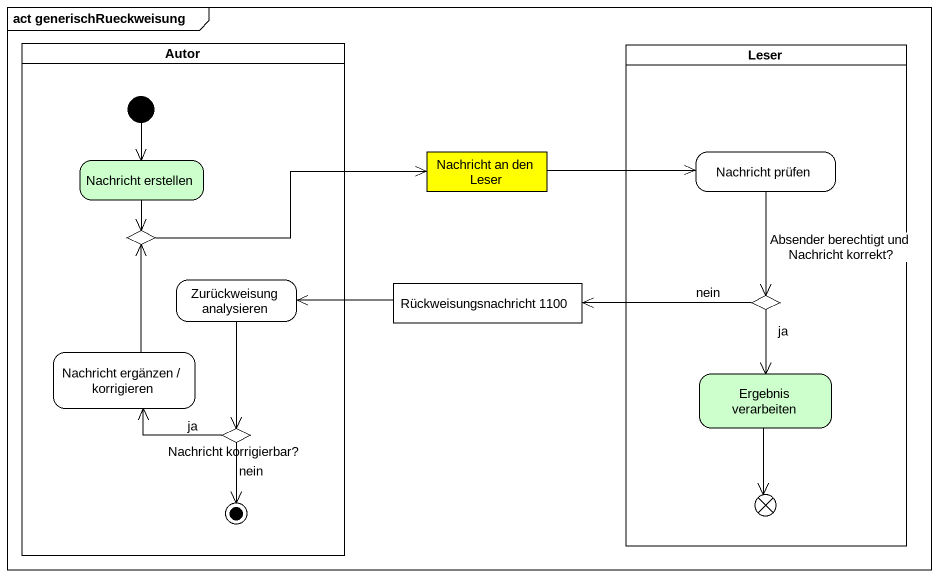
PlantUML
@startuml
mainframe act generischRueckweisung
hide empty description
state Autor <<partition>> {
  state "Nachricht erstellen" as Nachricht_erstellen #CCFFCC
  state choice1 <<choice>>
  state "Zurückweisung analysieren" as Zurückweisung_analysieren
  state "Nachricht ergänzen / korrigieren" as Nachricht_ergänzen
  state "Nachricht korrigierbar?" as Nachricht_korrigierbar <<choice>>
  [*] --> Nachricht_erstellen
  Nachricht_korrigierbar --> [*] : nein
}
state Leser <<partition>> {
  state "Nachricht prüfen" as Nachricht_prüfen
  state "Absender berechtigt und Nachricht korrekt?" as Absender_berechtigt_und <<choice>>
  state "Ergebnis verarbeiten" as Ergebnis_verarbeiten #CCFFCC
  state flowfinal1 <<end>>
}
state "Nachricht an den Leser" as Nachricht_an_den_Leser <<object>> #FFFF00
state "Rückweisungsnachricht 1100" as Rückweisungsnachricht_1100 <<object>>
Nachricht_erstellen --> choice1
Nachricht_an_den_Leser -right-> Nachricht_prüfen
Nachricht_prüfen --> Absender_berechtigt_und
choice1 -right-> Nachricht_an_den_Leser
Zurückweisung_analysieren --> Nachricht_korrigierbar
Rückweisungsnachricht_1100 -left-> Zurückweisung_analysieren
Absender_berechtigt_und -left-> Rückweisungsnachricht_1100 : nein
Absender_berechtigt_und --> Ergebnis_verarbeiten : ja
Nachricht_ergänzen -up-> choice1
Ergebnis_verarbeiten --> flowfinal1
Nachricht_korrigierbar -left-> Nachricht_ergänzen : ja
@enduml
